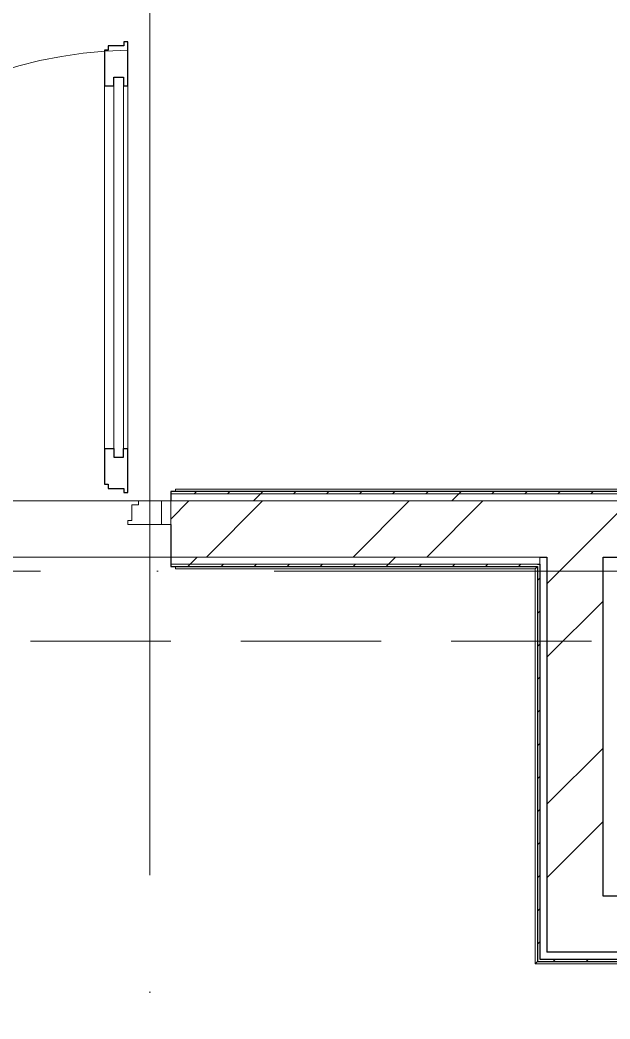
# Model space of a CAD drawing. Header units: millimetres. Extents: x -88595 to 880822, y -1054509 to -148035.
# Drawn here: x 312686 to 313948, y -277660 to -275523 of the extents above; entities that cross this region are included whole.
import ezdxf

# ---------------------------------------------------------------- set-up
doc = ezdxf.new("R2010")
doc.units = ezdxf.units.MM
doc.linetypes.add('ADSK_Линия сетки', pattern=[25, 20, -2.5, 0, -2.5])
doc.linetypes.add('ADSK_Сверху', pattern=[4.5, 3, -1.5])
for name, color, linetype, lineweight in [('Двери', 7, 'Continuous', 9), ('Линии', 7, 'Continuous', 9), ('Оборудование', 7, 'Continuous', 18), ('Ограждение', 7, 'Continuous', 9), ('Оси', 7, 'Continuous', 9), ('Стены наружные', 7, 'Continuous', 18), ('Стены штриховка', 7, 'Continuous', 9)]:
    doc.layers.add(name, color=color, linetype=linetype, lineweight=lineweight)
doc.layers.add('Двери открывание', color=7, linetype='Continuous', lineweight=9, true_color=0xc0c0c0)

# ---------------------------------------------------------------- blocks, each defined once
blk = doc.blocks.new('2 этаж')
at = {"layer": 'Двери', "lineweight": 30}
for p, q in [((342250.5, 652238.5), (342242.5, 652238.5)), ((342242.5, 652238.5), (342242.5, 652229.5)), ((342250.5, 652144.5), (342250.5, 652238.5)), ((342208.5, 652220.5), (342200.5, 652220.5)), ((342200.5, 652220.5), (342200.5, 652144.5)), ((342242.5, 652229.5), (342208.5, 652229.5)), ((342208.5, 652229.5), (342208.5, 652220.5)), ((342220.5, 652144.5), (342220.5, 652162.5)), ((342220.5, 652162.5), (342241.5, 652162.5)), ((342241.5, 652162.5), (342241.5, 652144.5)), ((342200.5, 652144.5), (342220.5, 652144.5)), ((342241.5, 652144.5), (342250.5, 652144.5)), ((342200.5, 651368.5), (342200.5, 651292.5)), ((342200.5, 651368.5), (342220.5, 651368.5)), ((342220.5, 651368.5), (342220.5, 651350.5)), ((342241.5, 651368.5), (342250.5, 651368.5)), ((342241.5, 651350.5), (342241.5, 651368.5)), ((342250.5, 651274.5), (342250.5, 651368.5)), ((342220.5, 651350.5), (342241.5, 651350.5)), ((342200.5, 651292.5), (342208.5, 651292.5)), ((342208.5, 651292.5), (342208.5, 651283.5)), ((342208.5, 651283.5), (342242.5, 651283.5)), ((342242.5, 651283.5), (342242.5, 651274.5)), ((342242.5, 651274.5), (342250.5, 651274.5))]:
    blk.add_line(p, q, dxfattribs=at)
at = {"layer": 'Двери'}
for p, q in [((342220.5, 651350.5), (342220.5, 652162.5)), ((342220.5, 652162.5), (342241.5, 652162.5)), ((342241.5, 652162.5), (342241.5, 651350.5)), ((342200.5, 652144.5), (342200.5, 651368.5)), ((342250.5, 651368.5), (342250.5, 652144.5)), ((342241.5, 651350.5), (342220.5, 651350.5)), ((342273.5, 651256.5), (342273.5, 651248.5)), ((342322.5, 651256.5), (342273.5, 651256.5)), ((342342.5, 651256.5), (342322.5, 651256.5)), ((342322.5, 651256.5), (342322.5, 651206.5)), ((342322.5, 651206.5), (342322.5, 651256.5)), ((342342.5, 651206.5), (342342.5, 651256.5)), ((342273.5, 651248.5), (342259.5, 651248.5)), ((342259.5, 651248.5), (342259.5, 651214.5)), ((342259.5, 651214.5), (342250.5, 651214.5)), ((342250.5, 651214.5), (342250.5, 651206.5)), ((342250.5, 651206.5), (342322.5, 651206.5)), ((342322.5, 651206.5), (342342.5, 651206.5))]:
    blk.add_line(p, q, dxfattribs=at)
at = {"layer": 'Двери открывание'}
blk.add_arc((342268.5, 651274.5), 946, 91.0903, 180, dxfattribs=at)
at = {"layer": 'Линии', "linetype": 'ADSK_Сверху', "ltscale": 100}
for p, q in [((311892.5, 651256.5), (345102.5, 651256.5)), ((311892.5, 650956.5), (345102.5, 650956.5))]:
    blk.add_line(p, q, dxfattribs=at)
at = {"layer": 'Ограждение'}
for p, q in [((342352.5, 651276.5), (342352.5, 651281.5)), ((345077.5, 651281.5), (342352.5, 651281.5)), ((342352.5, 651111.5), (342352.5, 651116.6)), ((342352.5, 651111.5), (343122.5, 651111.5)), ((343127.5, 651116.5), (343122.5, 651111.5)), ((343122.5, 651111.5), (343122.5, 650266.5)), ((343122.5, 650266.5), (343127.5, 650271.5)), ((343122.5, 650266.5), (345077.5, 650266.5))]:
    blk.add_line(p, q, dxfattribs=at)
at = {"layer": 'Оси', "linetype": 'ADSK_Линия сетки', "ltscale": 100}
for p, q in [((342297.5, 662456.5), (342297.5, 631330.4)), ((364564.8, 651106.5), (287587.4, 651106.5))]:
    blk.add_line(p, q, dxfattribs=at)
at = {"layer": 'Стены наружные', "lineweight": 30}
for p, q in [((342342.5, 651276.5), (342342.5, 651256.5)), ((345082.5, 651276.5), (342342.5, 651276.5)), ((342342.5, 651206.5), (342342.5, 651116.5)), ((343132.5, 651136.5), (343147.5, 651136.5)), ((343147.5, 651136.5), (343147.5, 650291.5)), ((343267.5, 651136.5), (343297.5, 651136.5)), ((343267.5, 650411.5), (343267.5, 651136.5)), ((342342.5, 651116.5), (343127.5, 651116.5)), ((343127.5, 651121.5), (343132.5, 651121.5)), ((343127.5, 651116.5), (343127.5, 650271.5)), ((343132.5, 651121.5), (343132.5, 650276.5)), ((344782.5, 650411.5), (343267.5, 650411.5)), ((344921.5, 650291.5), (343147.5, 650291.5)), ((343127.5, 650271.5), (345082.5, 650271.5)), ((343132.5, 650276.5), (345087.5, 650276.5))]:
    blk.add_line(p, q, dxfattribs=at)
at = {"layer": 'Стены наружные', "linetype": 'Continuous', "lineweight": 9}
for p, q in [((342393, 651271.5), (342398, 651276.5)), ((342463.7, 651271.5), (342468.7, 651276.5)), ((342534.4, 651271.5), (342539.4, 651276.5)), ((342605.2, 651271.5), (342610.2, 651276.5)), ((342675.9, 651271.5), (342680.9, 651276.5)), ((342746.6, 651271.5), (342751.6, 651276.5)), ((342817.3, 651271.5), (342822.3, 651276.5)), ((342888, 651271.5), (342893, 651276.5)), ((342958.7, 651271.5), (342963.7, 651276.5)), ((343029.4, 651271.5), (343034.4, 651276.5)), ((343100.1, 651271.5), (343105.1, 651276.5)), ((343170.8, 651271.5), (343175.8, 651276.5)), ((343241.5, 651271.5), (343246.5, 651276.5)), ((342342.5, 651217.5), (342381.6, 651256.5)), ((342418.7, 651136.5), (342538.7, 651256.5)), ((342519.4, 651256.5), (342534.4, 651271.5)), ((342733, 651136.5), (342853, 651256.5)), ((342890.2, 651136.5), (343010.2, 651256.5)), ((342943.7, 651256.5), (342958.7, 651271.5)), ((343204.5, 651136.5), (343297.5, 651229.5)), ((342384.4, 651121.5), (342399.4, 651136.5)), ((342808.7, 651121.5), (342823.7, 651136.5)), ((343147.5, 651079.5), (343204.5, 651136.5)), ((342379.4, 651116.5), (342384.4, 651121.5)), ((342450.2, 651116.5), (342455.2, 651121.5)), ((342520.9, 651116.5), (342525.9, 651121.5)), ((342591.6, 651116.5), (342596.6, 651121.5)), ((342662.3, 651116.5), (342667.3, 651121.5)), ((342733, 651116.5), (342738, 651121.5)), ((342803.7, 651116.5), (342808.7, 651121.5)), ((342874.4, 651116.5), (342879.4, 651121.5)), ((342945.1, 651116.5), (342950.1, 651121.5)), ((343015.8, 651116.5), (343020.8, 651121.5)), ((343086.5, 651116.5), (343091.5, 651121.5)), ((343127.5, 651086.7), (343132.5, 651091.7)), ((343147.5, 650922.4), (343267.5, 651042.4)), ((343127.5, 651016), (343132.5, 651021)), ((343127.5, 650945.3), (343132.5, 650950.3)), ((343127.5, 650874.6), (343132.5, 650879.6)), ((343127.5, 650803.9), (343132.5, 650808.9)), ((343127.5, 650733.2), (343132.5, 650738.2)), ((343147.5, 650608.1), (343267.5, 650728.1)), ((343127.5, 650662.5), (343132.5, 650667.5)), ((343127.5, 650591.8), (343132.5, 650596.8)), ((343147.5, 650450.9), (343267.5, 650570.9)), ((343127.5, 650521.1), (343132.5, 650526.1)), ((343127.5, 650450.4), (343132.5, 650455.4)), ((343127.5, 650379.6), (343132.5, 650384.6)), ((343127.5, 650308.9), (343132.5, 650313.9)), ((343160.8, 650271.5), (343165.8, 650276.5)), ((343231.5, 650271.5), (343236.5, 650276.5))]:
    blk.add_line(p, q, dxfattribs=at)
at = {"layer": 'Стены наружные'}
for p, q in [((340911.5, 651256.5), (342273.5, 651256.5)), ((342342.5, 651136.5), (340842.5, 651136.5))]:
    blk.add_line(p, q, dxfattribs=at)
at = {"layer": 'Стены штриховка'}
for p, q in [((345082.5, 651271.5), (342342.5, 651271.5)), ((343297.5, 651256.5), (342342.5, 651256.5)), ((342342.5, 651136.5), (343132.5, 651136.5)), ((343132.5, 651121.5), (343132.5, 651136.5)), ((342342.5, 651121.5), (343127.5, 651121.5))]:
    blk.add_line(p, q, dxfattribs=at)

msp = doc.modelspace()

# ---------------------------------------------------------------- block references
at = {"layer": 'Оборудование', "color": 5, "true_color": 0x0000ff}
msp.add_blockref('2 этаж', (-29334.2, -927808.4), dxfattribs=at)

doc.saveas('drawing.dxf')
